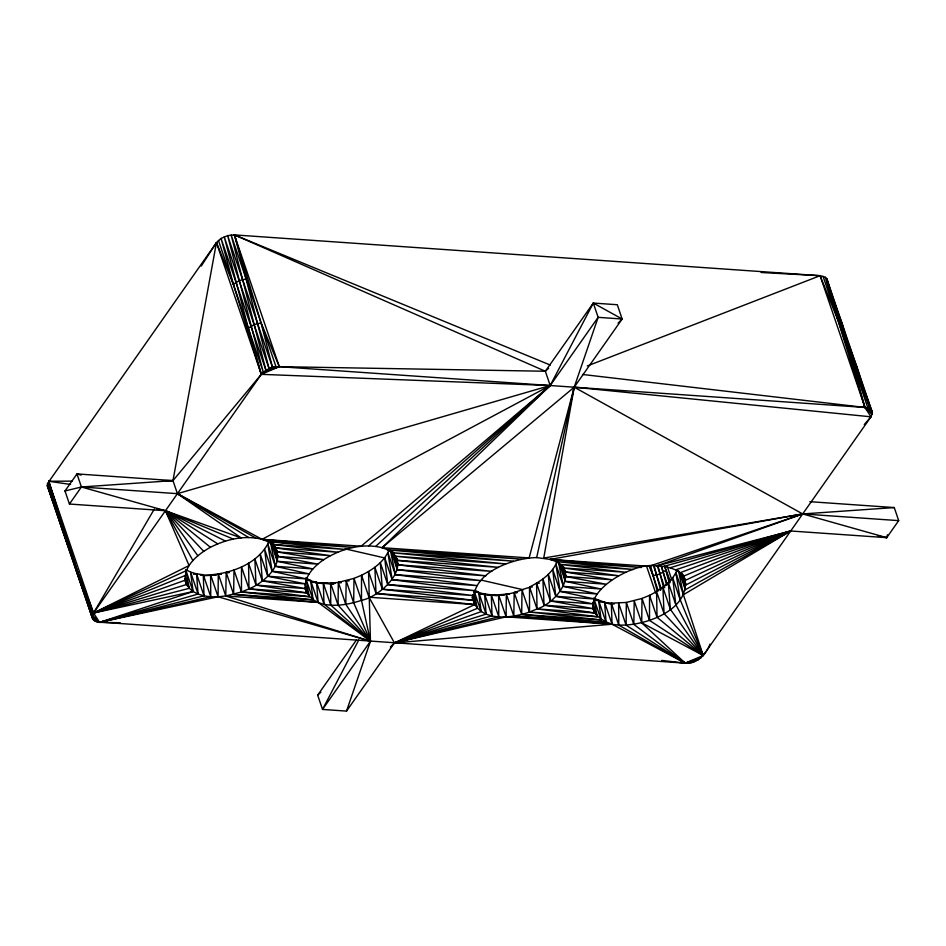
<?xml version="1.0" encoding="UTF-8"?>
<svg xmlns="http://www.w3.org/2000/svg" width="946" height="946" viewBox="0 0 946 946"><rect width="100%" height="100%" fill="white"/><g stroke="black" fill="none" stroke-linecap="round" stroke-linejoin="round"><path stroke-width="1.42" d="M356.346 640.111L317.667 695.144L322.527 709.429L346.532 711.096L370.454 641.234L361.478 600.332L361.526 575.263C372.594 569.705 384.041 562.09 388.889 550.205M556.898 561.912C552.062 573.796 540.615 581.412 529.547 586.969L529.5 612.038C511.479 618.365 479.752 622.48 472.74 599.09M710.056 644.12C706.106 654.49 697.107 664.092 685.211 663.158L96.646 621.853L92.814 619.275L47.3 485.629L47.548 483.489L216.457 242.59L221.057 238.439L227.643 235.625L234.442 234.904L820.099 275.7L825.302 277.261L826.839 278.786L872.354 412.444L870.97 416.808L703.197 655.472L649.5 620.399L649.559 595.33C660.615 589.772 672.074 582.157 676.91 570.272M358.759 640.04L322.527 709.429L370.454 641.234L338.077 605.133L338.313 582.381L354.005 578.373L361.526 575.263L368.999 597.222L394.458 642.913L346.532 711.096M692.011 662.437L685.211 663.158L626.11 625.2L626.347 602.448L642.027 598.44L649.559 595.33L657.032 617.289L703.197 655.472L685.211 663.158L661.786 660.426M184.707 579.023C187.58 593.934 205.187 597.553 218.065 596.772L370.454 641.234L353.662 602.732L354.005 578.373L361.478 600.332C343.753 606.398 313.28 610.809 305.191 588.755M72.085 481.136L48.684 481.254L77.205 573.465L94.352 620.801L99.555 622.362L218.065 596.772L225.775 595.98L370.454 641.234L345.787 604.34L346.189 580.773L349.133 580.903M698.597 659.622L685.211 663.158L633.82 624.407L634.222 600.828L641.695 622.787L685.211 663.158L695.452 661.254M75.408 565.874L62.247 529.547L62.495 527.407M77.205 573.465L77.442 571.325L93.536 613.008L99.555 622.362L120.13 622.716M268.877 541.845C258.518 563.248 233.047 572.909 210.591 574.813L210.745 596.701L99.555 622.362L92.152 617.383L93.536 613.008L154.316 509.066M827.253 282.83L826.839 278.786L840.249 321.179L864.951 407.454L870.97 416.808L864.266 424.553M483.914 594.608L498.625 594.88L506.335 594.088L513.808 616.047L612.05 624.218C638.183 629.504 694.258 610.844 683.899 576.256M390.402 647.052L394.458 642.913L474.608 604.577C467.631 573.737 512.649 557.927 536.678 557.584L574.21 387.198L598.144 317.336L593.284 303.063L617.289 304.73L622.149 319.015L574.21 387.198L382.066 547.699C362.093 542.779 340.737 548.81 323.733 559.665C313.374 566.701 301.065 579.295 306.587 592.87L248.987 588.861L241.466 591.971L225.775 595.98L218.301 574.021L221.21 574.151M701.234 657.647L685.211 663.158L612.05 624.218C559.192 605.736 629.563 560.481 656.69 565.945L790.702 530.99L886.721 537.671L887.431 534.809M548.574 368.266L545.345 371.246L279.295 366.658L272.495 367.379L265.909 370.193L261.309 374.344L172.976 480.615L76.969 473.922L81.415 486.989L165.444 510.722L189.082 565.542L93.536 613.008L186.575 584.51C180.509 567.967 197.56 554.297 210.414 547.296C226.129 539.315 244.647 534.904 262.054 539.338L353.296 547.438L267.541 541.467L262.054 539.338L177.422 493.67L81.415 486.989L64.978 490.974L69.436 504.029L165.444 510.722L241.112 537.884L177.422 493.67L172.976 480.615L216.457 242.59L233.366 284.332L261.309 374.344L93.536 613.008L48.684 481.254L70.56 484.447M618.081 323.154L622.149 319.015L593.284 303.063L550.205 385.53L382.066 547.699C418.345 559.594 383.272 596.063 361.478 600.332M201.238 266.062L216.457 242.59L261.309 374.344L550.205 385.53L598.144 317.336L622.149 319.015M64.978 490.974L76.969 473.922L81.167 475.105M69.436 504.029L81.415 486.989L172.976 480.615L165.668 480.651M375.716 546.362L550.205 385.53L545.345 371.246L593.284 303.063M878.101 535.98L886.721 537.671L898.7 520.631L894.254 507.564L809.882 501.687M317.667 695.144L320.883 692.165M368.668 545.877L550.205 385.53L177.422 493.67L248.656 537.517M550.288 365.061L234.442 234.904L279.295 366.658L261.309 374.344L248.313 328.25L254.107 324.644L261.037 322.811L279.295 366.658L864.951 407.454L870.154 409.015L872.354 412.444L864.951 407.454L582.523 374.462M894.254 507.564L802.693 513.938L656.69 565.945L663.749 566.429L790.702 530.99L683.414 594.727L703.197 655.472L641.695 622.787L642.027 598.44L649.5 620.399M679.287 571.881L685.365 589.725L790.702 530.99L670.099 567.766L663.749 566.429M682.267 573.915L686.004 584.9L790.702 530.99L675.574 569.894L670.099 567.766M682.161 573.607L685.306 580.371L790.702 530.99L680.008 572.768L675.574 569.894M185.629 569.587L190.607 572.094L193.102 591.546L93.536 613.008L186.492 570.568M790.702 530.99L683.284 576.291L680.008 572.768M600.166 601.952L611.305 603.17L612.05 624.218L394.458 642.913L477.257 608.396L473.934 591.096M532.432 586.946C523.599 587.998 515.499 593.497 506.335 594.088L506.098 616.839L394.458 642.913L481.136 611.613L478.629 592.161L474.904 590.28M185.901 571.029L189.235 588.329L93.536 613.008L185.191 575.499M587.265 365.972L820.099 275.7L837.955 320.126L864.951 407.454L872.106 414.573M93.536 613.008L185.215 580.194M263.272 372.168L279.295 366.658L272.495 367.379L227.643 235.625L263.272 372.168L218.42 240.414M59.953 520.572L47.3 485.629L92.814 619.275L99.555 622.362L193.102 591.546L186.102 570.958M504.502 595.211L498.625 594.88L498.767 616.768L394.458 642.913L486.102 614.12L484.565 593.899L474.242 591.853L478.629 592.161L486.102 614.12M62.247 529.547L47.548 483.489L92.401 615.243L99.555 622.362L198.081 594.053L196.543 573.832L190.607 572.094L198.081 594.053M394.458 642.913L492.038 615.858L491.293 594.809L480.166 593.591L484.565 593.899L492.038 615.858M269.054 368.562L246.09 278.893L239.161 280.726L233.366 284.332L221.057 238.439L265.909 370.193L279.295 366.658L269.054 368.562L224.202 236.807L248.313 328.25M99.555 622.362L204.017 595.791L203.272 574.742L196.543 573.832L193.623 574.305M536.678 557.584L550.087 559.405L802.693 513.938L898.7 520.631M200.375 575.144L216.48 575.144M203.355 575.712L215.002 575.121M594.916 598.641L604.577 602.259L606.114 622.48L521.684 614.439L522.015 590.079L529.5 612.038L537.021 608.928L536.571 583.233L539.457 583.162M312.133 582.263L333.595 583.824L315.94 583.185M229.086 572.496L226.177 572.413L233.65 594.372L318.093 602.413L370.454 641.234L324.029 604.151L323.284 583.103L335.002 583.434L330.603 583.174L330.757 605.062L370.454 641.234L368.55 571.526L376.023 593.485L474.608 604.577L472.385 596.205M685.211 663.158L618.779 625.129L611.305 603.17L626.347 602.448L633.82 624.407M517.107 592.563L514.21 592.48L513.808 616.047L606.114 622.48L598.641 600.521L594.242 600.213L598.641 600.521L601.148 619.973L521.684 614.439L514.21 592.48L517.143 592.681M509.244 594.218L506.335 594.088L509.255 594.289M761.104 272.495L820.099 275.7L864.951 407.454L871.692 410.54M529.547 586.969L537.021 608.928C557.348 602.779 582.464 568.641 550.087 559.405L649.145 566.299L802.693 513.938L886.721 537.671M273.548 543.844L275.251 547.864L337.734 552.216L271.975 544.34L267.541 541.467L345.432 549.46L271.975 544.34C288.648 561.132 264.738 582.57 248.987 588.861L241.514 566.902L241.466 591.971L313.114 599.906L310.619 580.454L305.641 577.947M229.121 572.614L226.177 572.413L225.775 595.98L318.093 602.413L316.555 582.192L307.687 580.253L310.619 580.454L318.093 602.413M221.234 574.234L218.301 574.021L218.065 596.772L210.591 574.813M310.666 581.778L316.555 582.192L324.029 604.151M610.135 604.092L604.577 602.259L612.05 624.218L506.098 616.839L498.625 594.88L503.036 595.188M480.982 594.088L497.111 595.732M368.999 597.222L474.608 604.577M550.087 559.405L641.329 567.505L555.562 561.534L633.453 569.516L559.997 564.407L625.755 572.283L563.272 567.931L618.459 575.724L565.294 572.011L563.296 566.536M870.97 416.808L574.21 387.198L529.133 557.939L382.066 547.699L521.317 559.145L387.541 549.827L513.442 561.155L391.987 552.701L505.743 563.922L395.262 556.224L498.447 567.364L397.273 560.316L395.783 556.201L397.273 560.316L491.754 571.36L397.97 564.833L393.773 552.488M275.251 547.864L330.426 555.657L277.261 551.956L275.771 547.84L277.261 551.956L323.733 559.665L277.958 556.473L274.695 546.871M498.625 594.88L501.522 595.353M156.835 509.031L165.444 510.722L233.284 539.078M345.054 548.834L385.318 558.081M481.656 580.205L523.351 589.784M864.951 407.454L870.154 409.015L856.733 366.622L852.902 364.044M611.305 603.17L614.025 604.139M246.09 278.893L234.442 234.904L545.345 371.246M225.42 541.1L165.444 510.722L192.901 560.564M177.422 493.67L255.704 538.002M217.722 543.855L165.444 510.722L197.832 555.763M210.414 547.296L165.444 510.722L203.721 551.305M829.216 288.211L842.448 324.608L841.786 322.704L837.955 320.126L825.302 277.261L870.154 409.015M664.057 613.552L703.197 655.472L680.186 599.752L672.712 577.793L675.799 604.66L703.197 655.472L670.371 609.295L662.898 587.336L664.057 613.552L656.583 591.593L657.032 617.289M649.299 566.429L653.142 575.747L657.328 591.321M670.182 581.092L664.671 566.122M842.212 326.737L857.407 368.526L856.733 366.622M861.57 382.787L872.354 412.444M683.804 576.268L685.306 580.371M472.302 597.541L473.248 600.261L376.023 593.485L374.864 567.281L382.35 589.24L473.248 600.261L472.314 597.517M823.008 276.208L867.86 407.963L841.786 322.704M680.186 599.752L675.929 572.768L683.414 594.727L678.471 570.604M667.107 566.039L671.849 579.969M664.459 566.193L670.064 582.665M675.799 604.66L668.325 582.701L670.371 609.295M661.349 566.796L667.415 584.628M657.269 565.684L664.742 587.643M653.355 565.483L661.301 588.826M649.867 566.134L658.274 590.848M646.745 566.76L655.755 593.237M626.11 625.2L618.637 603.241L618.779 625.129M592.598 603.028L597.269 616.757L529.5 612.038L601.148 619.973L593.662 598.014L597.269 616.757L537.021 608.928L594.62 612.937L592.764 605.96M592.752 607.45L594.62 612.937L544.045 605.192L536.571 583.233M563.426 566.524L565.294 572.011L611.766 579.721L565.992 576.54L562.255 565.554M559.275 563.52L565.353 581.364L600.935 588.98L563.402 586.366L555.917 564.407L560.174 591.392L594.526 598.995L555.787 596.299L548.313 574.34L550.359 600.935L593.26 608.621L544.045 605.192L542.886 578.976L550.359 600.935L593.225 603.926L555.787 596.299L552.701 569.433L560.174 591.392L597.127 593.97L563.402 586.366L558.459 562.243M491.293 594.809L498.767 616.768M474.123 591.025L481.136 611.613M472.586 594.667L477.257 608.396M390.793 550.454L397.332 569.669L480.923 580.619L395.381 574.66L387.907 552.701L392.164 579.685L474.514 590.635L387.777 584.593L380.304 562.634L382.35 589.24L473.213 595.566L387.777 584.593L384.691 557.726L392.164 579.685L477.115 585.609L395.381 574.66L390.438 550.548M275.996 366.729L231.143 234.975L265.909 370.193M346.189 580.773L353.662 602.732M345.787 604.34L338.313 582.381L330.603 583.174L338.077 605.133M323.284 583.103L330.757 605.062M306.102 579.319L313.114 599.906L233.65 594.372L233.993 570.012L241.466 591.971L309.247 596.69L305.913 579.39M305.038 584.344L309.247 596.69L248.987 588.861L248.538 563.166L256.011 585.125L306.587 592.87L305.109 587.289M270.781 542.093L277.332 561.309L312.913 568.913L275.369 566.299L267.895 544.34L272.152 571.325L306.504 578.928L267.765 576.232L260.292 554.273L262.338 580.879L305.227 588.554L256.011 585.125L254.864 558.92L262.338 580.879L305.191 583.859L267.765 576.232L264.679 549.366L272.152 571.325L309.094 573.903L275.369 566.299L270.426 542.188M203.272 574.742L210.745 596.701M196.543 573.832L204.017 595.791M185.026 575.984L189.235 588.329M48.684 481.254L92.152 617.383M682.988 575.144L686.004 584.9M562.976 566.784L565.992 576.54L605.866 584.19L565.353 581.364L561.037 564.443M395.393 556.473L397.97 564.833L485.854 575.83L397.332 569.669L392.661 551.329M274.955 546.717L277.958 556.473L317.832 564.123L277.332 561.309L272.649 542.98M234.442 234.904L261.037 322.811L272.495 367.379M669.26 582.819L665.854 570.308L660.072 573.915L653.142 575.747L650.588 566.004M661.703 566.725L666.587 585.066M185.097 578.928L186.575 584.51M657.825 565.389L663.725 587.986M660.639 590.399L654.064 565.247M681.049 572.803L685.365 589.725M675.929 572.768L676.473 575.665M574.21 387.198L543.737 558.069L802.693 513.938L574.21 387.198M550.205 385.53L361.124 546.232L262.054 539.338L550.205 385.53M341.258 582.547L338.313 582.381L341.234 582.594"/></g></svg>
